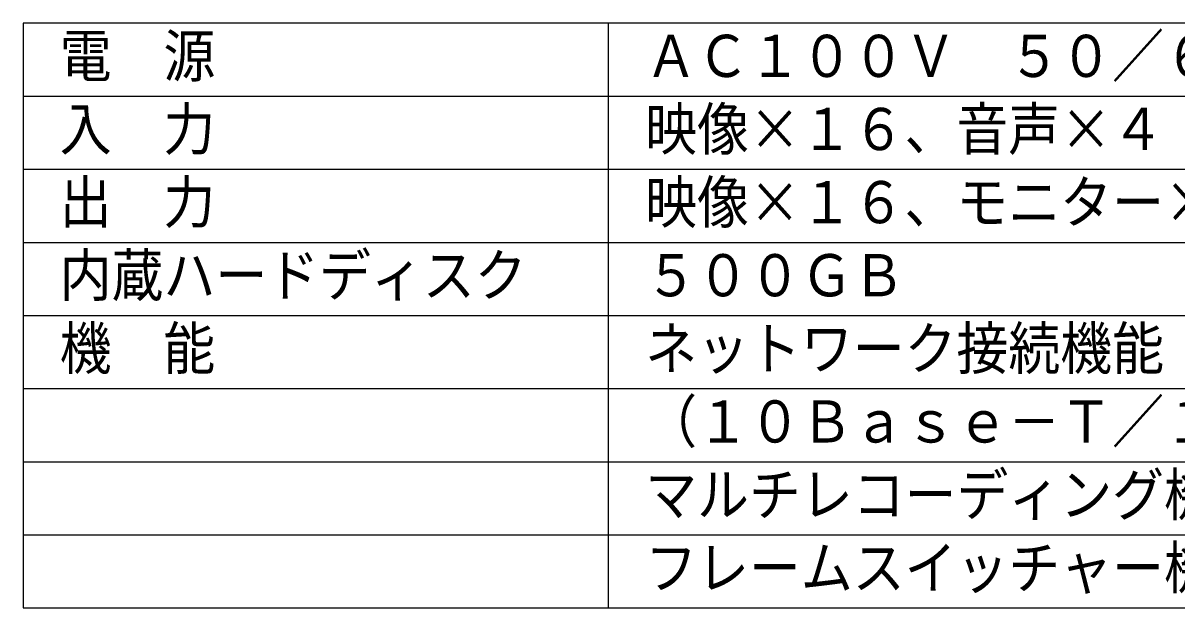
# Model space of a CAD drawing. Units: millimetres, scale not verified. Extents: x -63 to 63, y -57 to 57.
# Drawn here: x -62.5 to 16.3, y -56.5 to -16.5 of the extents above; entities that cross this region are included whole.
import ezdxf
from ezdxf.enums import TextEntityAlignment as Align

# ---------------------------------------------------------------- set-up
doc = ezdxf.new("R2010")
doc.units = ezdxf.units.MM
doc.header["$LTSCALE"] = 0.190236
doc.layers.add('0-0_MOJI1', color=2, linetype='Continuous')
doc.layers.add('0-3_WAKU', color=7, linetype='Continuous')
doc.styles.add('ＭＳ ゴシック', font='')
doc.styles.get('ＭＳ ゴシック').set_extended_font_data('MS Gothic')

msp = doc.modelspace()

# ---------------------------------------------------------------- linework, layer by layer
at = {"layer": '0-3_WAKU', "color": 4}
for p, q in [((62.5001, -16.5), (-62.5001, -16.5)), ((-62.5001, -16.5), (-62.5001, -56.5001)), ((-22.5, -56.5001), (-22.5, -16.5)), ((-62.5001, -56.5001), (62.5001, -56.5001))]:
    msp.add_line(p, q, dxfattribs=at)
at = {"layer": '0-3_WAKU', "color": 1}
for p, q in [((-62.5001, -21.5), (62.5001, -21.5)), ((-62.5001, -26.5), (62.5001, -26.5)), ((-62.5001, -31.5001), (62.5001, -31.5001)), ((-62.5001, -36.5001), (62.5001, -36.5001)), ((-62.5001, -41.5001), (62.5001, -41.5001)), ((-62.5001, -46.5001), (62.5001, -46.5001)), ((-62.5001, -51.5001), (62.5001, -51.5001))]:
    msp.add_line(p, q, dxfattribs=at)

# ---------------------------------------------------------------- texts
at = {"layer": '0-0_MOJI1', "style": 'ＭＳ ゴシック', "width": 0.9}
for s, p in [('電\u3000源', (-60.0001, -21.0552)), ('ＡＣ１００Ｖ\u3000５０／６０Ｈｚ', (-20, -21.0552)), ('入  力', (-60.0001, -26.0552)), ('映像×１６、音声×４', (-20, -26.0552)), ('出  力\u3000\u3000\u3000', (-60.0001, -31.0552)), ('映像×１６、モニター×２、音声×１', (-20, -31.0552)), ('内蔵ハードディスク', (-60.0001, -36.0552)), ('５００ＧＢ', (-20, -36.0552)), ('機  能', (-60.0001, -41.0552)), ('ネットワーク接続機能', (-20, -41.0552)), ('（１０Ｂａｓｅ－Ｔ／１００Ｂａｓｅ－Ｔｘ）', (-20, -46.0552)), ('マルチレコーディング機能', (-20, -51.0552)), ('フレームスイッチャー機能、リモート操作', (-20, -56.0552))]:
    msp.add_text(s, height=2.887, dxfattribs=at).set_placement(p, align=Align.BOTTOM_LEFT)

doc.saveas('drawing.dxf')
